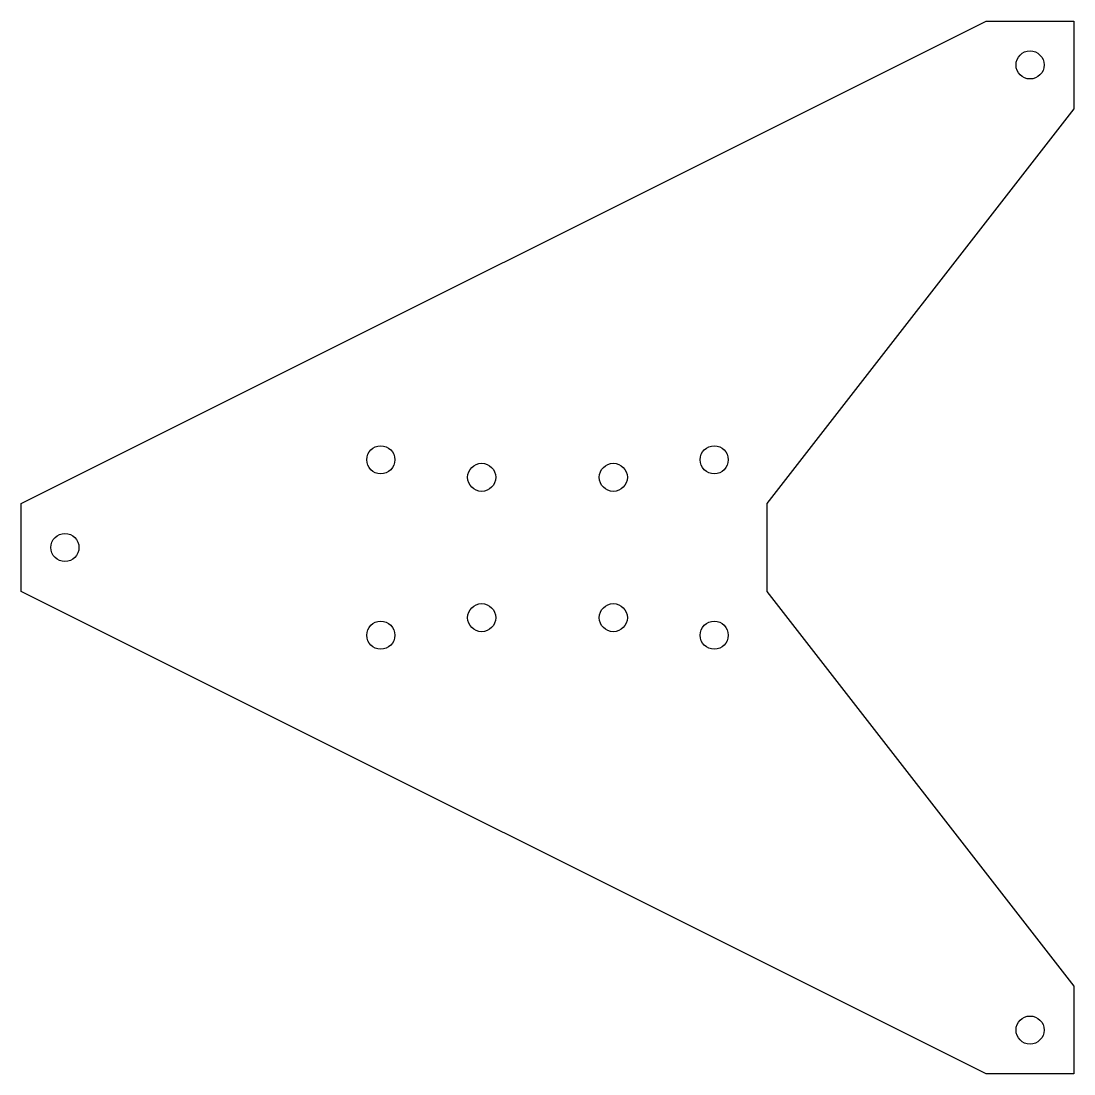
# Model space of a CAD drawing. Header units: millimetres. Extents: x -60 to 60, y -60 to 60.
import ezdxf

# ---------------------------------------------------------------- set-up
doc = ezdxf.new("R2010")
doc.units = ezdxf.units.MM
doc.layers.get('0').update_dxf_attribs({"linetype": 'CONTINUOUS'})

msp = doc.modelspace()

# ---------------------------------------------------------------- linework, layer by layer
msp.add_lwpolyline([(50, -60), (-60, -5), (-60, 5), (50, 60), (60, 60), (60, 50), (25, 5), (25, -5), (60, -50), (60, -60)], close=True)
for centre in [(55, 55), (-19, 10), (19, 10), (-7.5, 8), (7.5, 8), (-55, 0), (-7.5, -8), (7.5, -8), (-19, -10), (19, -10), (55, -55)]:
    msp.add_circle(centre, 1.6)

doc.saveas('drawing.dxf')
